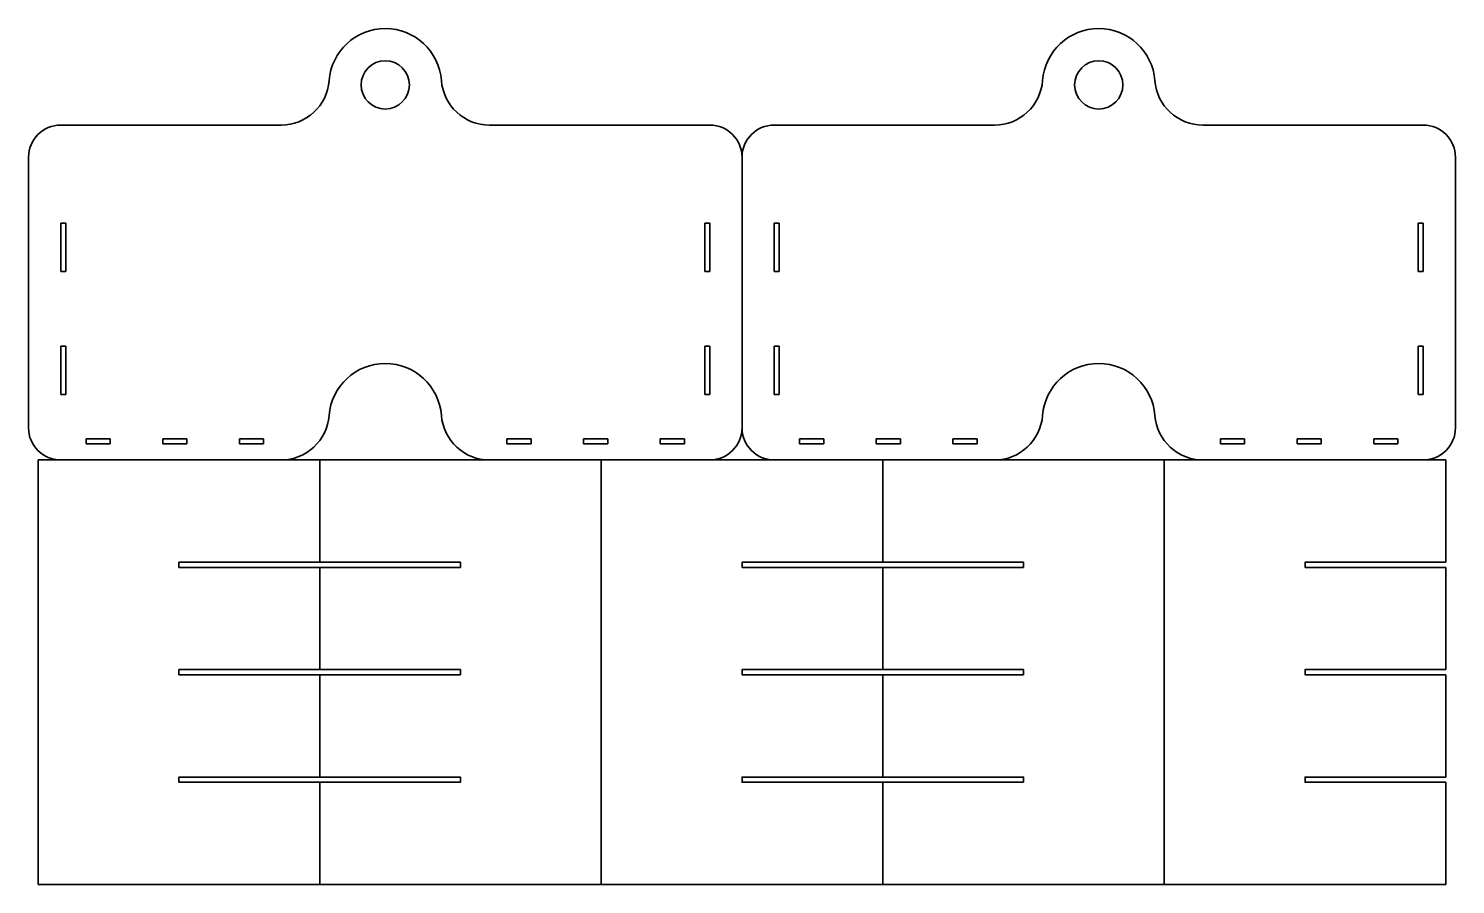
# Model space of a CAD drawing. Header units: inches. Extents: x 7 to 893, y -612 to 911.
# Drawn here: x 7 to 893, y 5 to 537 of the extents above; entities that cross this region are included whole.
import ezdxf

# ---------------------------------------------------------------- set-up
doc = ezdxf.new("R2010")
doc.units = ezdxf.units.IN
doc.header["$MEASUREMENT"] = 0
doc.layers.add('cut', color=7, linetype='Continuous')

msp = doc.modelspace()

# ---------------------------------------------------------------- linework, layer by layer
at = {"layer": 'cut', "color": 7, "lineweight": 35, "true_color": 0xffffff}
for points in [[(163.44, 476.9), (26.5, 476.9)], [(430, 476.9), (293.06, 476.9)], [(606.94, 476.9), (470, 476.9)], [(873.5, 476.9), (736.56, 476.9)], [(6.5, 456.9), (6.5, 443.8)], [(450, 288.8), (450, 456.9)], [(893.5, 288.8), (893.5, 456.9)], [(6.5, 443.8), (6.5, 288.8)], [(29.6, 416), (26.5, 416)], [(26.5, 416), (26.5, 386)], [(29.6, 386), (29.6, 416)], [(426.9, 416), (430, 416)], [(426.9, 386), (426.9, 416)], [(430, 416), (430, 386)], [(470, 416), (470, 386)], [(473.1, 416), (470, 416)], [(473.1, 386), (473.1, 416)], [(870.4, 416), (873.5, 416)], [(870.4, 386), (870.4, 416)], [(873.5, 416), (873.5, 386)], [(26.5, 386), (29.6, 386)], [(430, 386), (426.9, 386)], [(470, 386), (473.1, 386)], [(873.5, 386), (870.4, 386)], [(26.5, 339.57), (29.6, 339.57)], [(26.5, 309.57), (26.5, 339.57)], [(29.6, 339.57), (29.6, 309.57)], [(426.9, 339.57), (426.9, 309.57)], [(430, 339.57), (426.9, 339.57)], [(430, 309.57), (430, 339.57)], [(470, 309.57), (470, 339.57)], [(470, 339.57), (473.1, 339.57)], [(473.1, 339.57), (473.1, 309.57)], [(870.4, 339.57), (870.4, 309.57)], [(873.5, 339.57), (870.4, 339.57)], [(873.5, 309.57), (873.5, 339.57)], [(29.6, 309.57), (26.5, 309.57)], [(426.9, 309.57), (430, 309.57)], [(473.1, 309.57), (470, 309.57)], [(870.4, 309.57), (873.5, 309.57)], [(57.32, 281.9), (42.32, 281.9)], [(42.32, 281.9), (42.32, 278.8)], [(42.32, 278.8), (57.32, 278.8)], [(57.32, 278.8), (57.32, 281.9)], [(104.98, 281.9), (89.98, 281.9)], [(89.98, 281.9), (89.98, 278.8)], [(89.98, 278.8), (104.98, 278.8)], [(104.98, 278.8), (104.98, 281.9)], [(137.65, 281.9), (152.65, 281.9)], [(137.65, 278.8), (137.65, 281.9)], [(152.65, 278.8), (137.65, 278.8)], [(152.65, 281.9), (152.65, 278.8)], [(318.85, 281.9), (303.85, 281.9)], [(303.85, 281.9), (303.85, 278.8)], [(303.85, 278.8), (318.85, 278.8)], [(318.85, 278.8), (318.85, 281.9)], [(351.52, 281.9), (366.52, 281.9)], [(351.52, 278.8), (351.52, 281.9)], [(366.52, 278.8), (351.52, 278.8)], [(366.52, 281.9), (366.52, 278.8)], [(399.18, 281.9), (414.18, 281.9)], [(399.18, 278.8), (399.18, 281.9)], [(414.18, 278.8), (399.18, 278.8)], [(414.18, 281.9), (414.18, 278.8)], [(500.82, 281.9), (485.82, 281.9)], [(485.82, 281.9), (485.82, 278.8)], [(485.82, 278.8), (500.82, 278.8)], [(500.82, 278.8), (500.82, 281.9)], [(548.48, 281.9), (533.48, 281.9)], [(533.48, 281.9), (533.48, 278.8)], [(533.48, 278.8), (548.48, 278.8)], [(548.48, 278.8), (548.48, 281.9)], [(581.15, 281.9), (596.15, 281.9)], [(581.15, 278.8), (581.15, 281.9)], [(596.15, 278.8), (581.15, 278.8)], [(596.15, 281.9), (596.15, 278.8)], [(762.35, 281.9), (747.35, 281.9)], [(747.35, 281.9), (747.35, 278.8)], [(747.35, 278.8), (762.35, 278.8)], [(762.35, 278.8), (762.35, 281.9)], [(795.02, 281.9), (810.02, 281.9)], [(795.02, 278.8), (795.02, 281.9)], [(810.02, 278.8), (795.02, 278.8)], [(810.02, 281.9), (810.02, 278.8)], [(842.68, 281.9), (857.68, 281.9)], [(842.68, 278.8), (842.68, 281.9)], [(857.68, 278.8), (842.68, 278.8)], [(857.68, 281.9), (857.68, 278.8)], [(887.5, 205.25), (887.5, 268.8), (12.5, 268.8)], [(12.5, 268.8), (12.5, 5)], [(187.5, 268.8), (187.5, 205.25)], [(362.5, 268.8), (362.5, 205.25), (362.5, 202.05), (362.5, 138.5), (362.5, 135.3), (362.5, 71.75), (362.5, 68.55), (362.5, 5)], [(537.5, 268.8), (537.5, 205.25)], [(712.5, 268.8), (712.5, 205.25), (712.5, 202.05), (712.5, 138.5), (712.5, 135.3), (712.5, 71.75), (712.5, 68.55), (712.5, 5)], [(187.5, 205.25), (100, 205.25), (100, 202.05), (187.5, 202.05), (275, 202.05), (275, 205.25), (187.5, 205.25)], [(625, 202.05), (537.5, 202.05), (450, 202.05), (450, 205.25), (537.5, 205.25), (625, 205.25), (625, 202.05)], [(887.5, 205.25), (800, 205.25), (800, 202.05), (887.5, 202.05)], [(187.5, 202.05), (187.5, 138.5)], [(537.5, 202.05), (537.5, 138.5)], [(887.5, 202.05), (887.5, 138.5)], [(187.5, 138.5), (100, 138.5), (100, 135.3), (187.5, 135.3), (275, 135.3), (275, 138.5), (187.5, 138.5)], [(187.5, 135.3), (187.5, 71.75)], [(625, 135.3), (537.5, 135.3), (450, 135.3), (450, 138.5), (537.5, 138.5), (625, 138.5), (625, 135.3)], [(537.5, 135.3), (537.5, 71.75)], [(887.5, 138.5), (800, 138.5), (800, 135.3), (887.5, 135.3)], [(887.5, 135.3), (887.5, 71.75)], [(187.5, 71.75), (100, 71.75), (100, 68.55), (187.5, 68.55), (275, 68.55), (275, 71.75), (187.5, 71.75)], [(625, 68.55), (537.5, 68.55), (450, 68.55), (450, 71.75), (537.5, 71.75), (625, 71.75), (625, 68.55)], [(887.5, 71.75), (800, 71.75), (800, 68.55), (887.5, 68.55)], [(187.5, 68.55), (187.5, 5)], [(537.5, 68.55), (537.5, 5)], [(887.5, 68.55), (887.5, 5)], [(187.5, 5), (12.5, 5)], [(187.5, 5), (362.5, 5)], [(537.5, 5), (362.5, 5)], [(537.5, 5), (712.5, 5)], [(887.5, 5), (712.5, 5)]]:
    msp.add_lwpolyline(points, dxfattribs=at)
for points, knots in [([(263.15, 504.59), (261.74, 522.82), (246.54, 536.9), (228.25, 536.9), (209.96, 536.9), (194.76, 522.82), (193.35, 504.59)], [0, 0, 0, 0, 1, 1, 1, 2, 2, 2, 2]), ([(706.65, 504.59), (705.24, 522.82), (690.04, 536.9), (671.75, 536.9), (653.46, 536.9), (638.26, 522.82), (636.85, 504.59)], [0, 0, 0, 0, 1, 1, 1, 2, 2, 2, 2]), ([(243.25, 501.9), (243.25, 510.18), (236.53, 516.9), (228.25, 516.9), (219.97, 516.9), (213.25, 510.18), (213.25, 501.9), (213.25, 493.62), (219.97, 486.9), (228.25, 486.9), (236.53, 486.9), (243.25, 493.62), (243.25, 501.9)], [0, 0, 0, 0, 1, 1, 1, 2, 2, 2, 3, 3, 3, 4, 4, 4, 4]), ([(686.75, 501.9), (686.75, 510.18), (680.03, 516.9), (671.75, 516.9), (663.47, 516.9), (656.75, 510.18), (656.75, 501.9), (656.75, 493.62), (663.47, 486.9), (671.75, 486.9), (680.03, 486.9), (686.75, 493.62), (686.75, 501.9)], [0, 0, 0, 0, 1, 1, 1, 2, 2, 2, 3, 3, 3, 4, 4, 4, 4]), ([(193.35, 296.49), (194.76, 314.72), (209.96, 328.8), (228.25, 328.8), (246.54, 328.8), (261.74, 314.72), (263.15, 296.49)], [0, 0, 0, 0, 1, 1, 1, 2, 2, 2, 2]), ([(636.85, 296.49), (638.26, 314.72), (653.46, 328.8), (671.75, 328.8), (690.04, 328.8), (705.24, 314.72), (706.65, 296.49)], [0, 0, 0, 0, 1, 1, 1, 2, 2, 2, 2])]:
    msp.add_open_spline(points, degree=3, knots=knots, dxfattribs=at)
for points in [[(193.35, 504.59), (192.15, 488.97), (179.12, 476.9), (163.44, 476.9)], [(293.06, 476.9), (277.38, 476.9), (264.35, 488.97), (263.15, 504.59)], [(636.85, 504.59), (635.65, 488.97), (622.62, 476.9), (606.94, 476.9)], [(736.56, 476.9), (720.88, 476.9), (707.85, 488.97), (706.65, 504.59)], [(26.5, 476.9), (15.45, 476.9), (6.5, 467.95), (6.5, 456.9)], [(450, 456.9), (450, 467.95), (441.05, 476.9), (430, 476.9)], [(470, 476.9), (458.95, 476.9), (450, 467.95), (450, 456.9)], [(893.5, 456.9), (893.5, 467.95), (884.55, 476.9), (873.5, 476.9)], [(163.44, 268.8), (179.12, 268.8), (192.15, 280.87), (193.35, 296.49)], [(263.15, 296.49), (264.35, 280.87), (277.38, 268.8), (293.06, 268.8)], [(606.94, 268.8), (622.62, 268.8), (635.65, 280.87), (636.85, 296.49)], [(706.65, 296.49), (707.85, 280.87), (720.88, 268.8), (736.56, 268.8)], [(6.5, 288.8), (6.5, 277.75), (15.45, 268.8), (26.5, 268.8)], [(430, 268.8), (441.05, 268.8), (450, 277.75), (450, 288.8)], [(450, 288.8), (450, 277.75), (458.95, 268.8), (470, 268.8)], [(873.5, 268.8), (884.55, 268.8), (893.5, 277.75), (893.5, 288.8)]]:
    msp.add_open_spline(points, degree=3, dxfattribs=at)

doc.saveas('drawing.dxf')
